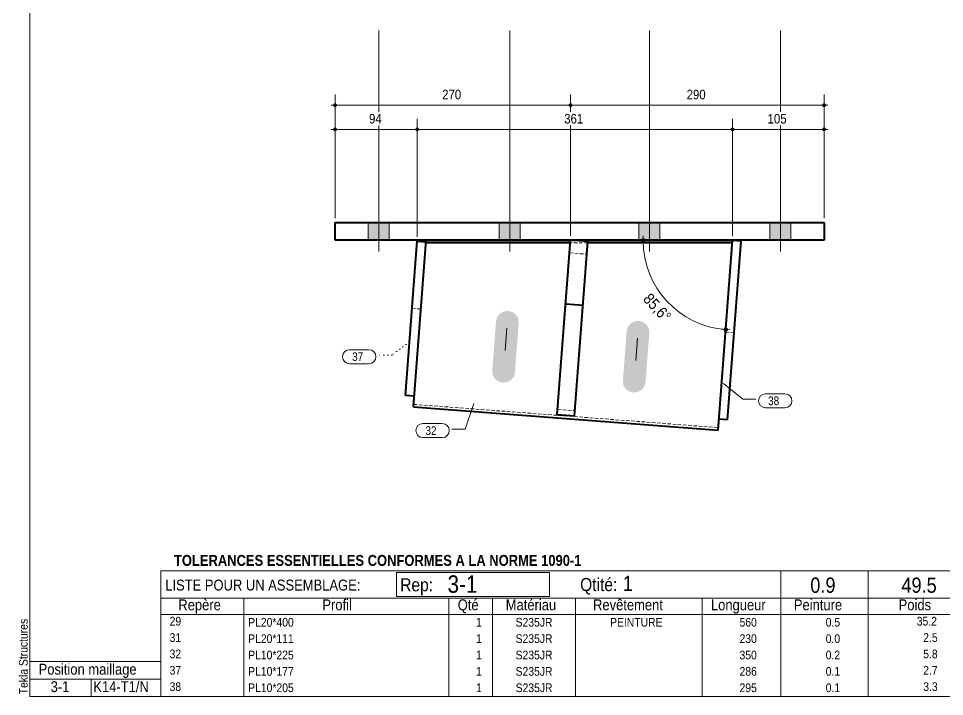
# Model space of a CAD drawing. Header units: millimetres. Extents: x 2 to 410, y 5 to 282.
# Drawn here: x 2.4 to 214.5, y 5 to 160.3 of the extents above; entities that cross this region are included whole.
import ezdxf

# ---------------------------------------------------------------- set-up
doc = ezdxf.new("R2010")
doc.units = ezdxf.units.MM
doc.linetypes.add('CACHE2', pattern=[1.190625, 0.79375, -0.396875])
doc.linetypes.add('POINTILLE2', pattern=[0.79375, 0, -0.79375])
for name, color, linetype, lineweight in [('Autre type objet', 1, 'Continuous', 0), ('Boulon', 7, 'Continuous', 0), ('Cache', 7, 'Continuous', 0), ('Cotation', 7, 'Continuous', 0), ('Feuille dessin', 5, 'Continuous', 0), ('Piece', 2, 'Continuous', 0), ('Repère pièce', 3, 'Continuous', 0)]:
    doc.layers.add(name, color=color, linetype=linetype, lineweight=lineweight)
doc.styles.add('ARIAL', font='ARIAL.TTF')
doc.styles.add('ARIAL_BOLD', font='ARIALBD.TTF')
doc.styles.add('ARIAL_NARROW', font='ARIAL.TTF')
doc.styles.add('COMIC_SANS_MS', font='COMIC.TTF')

# ---------------------------------------------------------------- blocks, each defined once
blk = doc.blocks.new('*A11')
at = {"layer": 'Boulon'}
blk.add_hatch(color=256, dxfattribs=at).paths.add_polyline_path([(87.31, 113.56), (87.31, 109.56), (82.51, 109.56), (82.51, 113.56)], flags=17)
blk.add_hatch(color=256, dxfattribs=at).paths.add_polyline_path([(87.31, 113.56), (87.31, 109.56), (82.51, 109.56), (82.51, 113.56)], flags=17)
at = {"layer": 'Boulon', "linetype": 'Continuous', "lineweight": 0}
for p, q in [((84.91, 138.91), (84.91, 157.56)), ((84.91, 138.91), (84.91, 157.56)), ((84.91, 106.92), (84.91, 135.83)), ((84.91, 106.92), (84.91, 135.83)), ((82.51, 109.56), (82.51, 113.56)), ((82.51, 109.56), (82.51, 113.56)), ((87.31, 109.56), (87.31, 113.56)), ((87.31, 109.56), (87.31, 113.56))]:
    blk.add_line(p, q, dxfattribs=at)
blk = doc.blocks.new('*A12')
at = {"layer": 'Boulon'}
blk.add_hatch(color=256, dxfattribs=at).paths.add_polyline_path([(179.31, 113.56), (179.31, 109.56), (174.51, 109.56), (174.51, 113.56)], flags=17)
blk.add_hatch(color=256, dxfattribs=at).paths.add_polyline_path([(179.31, 113.56), (179.31, 109.56), (174.51, 109.56), (174.51, 113.56)], flags=17)
at = {"layer": 'Boulon', "linetype": 'Continuous', "lineweight": 0}
for p, q in [((176.91, 138.91), (176.91, 157.56)), ((176.91, 138.91), (176.91, 157.56)), ((176.91, 106.92), (176.91, 135.83)), ((176.91, 106.92), (176.91, 135.83)), ((174.51, 109.56), (174.51, 113.56)), ((174.51, 109.56), (174.51, 113.56)), ((179.31, 109.56), (179.31, 113.56)), ((179.31, 109.56), (179.31, 113.56))]:
    blk.add_line(p, q, dxfattribs=at)
blk = doc.blocks.new('*A13')
at = {"layer": 'Boulon'}
for points in [[(112.51, 109.56), (112.51, 113.56), (117.31, 113.56), (117.31, 109.56)], [(112.51, 109.56), (112.51, 113.56), (117.31, 113.56), (117.31, 109.56)], [(112.51, 109.56), (112.51, 113.56), (117.31, 113.56), (117.31, 109.56)], [(144.51, 109.56), (144.51, 113.56), (149.31, 113.56), (149.31, 109.56)], [(144.51, 109.56), (144.51, 113.56), (149.31, 113.56), (149.31, 109.56)], [(144.51, 109.56), (144.51, 113.56), (149.31, 113.56), (149.31, 109.56)]]:
    blk.add_hatch(color=256, dxfattribs=at).paths.add_polyline_path(points, flags=17)
at = {"layer": 'Boulon', "linetype": 'Continuous', "lineweight": 0}
for p, q in [((114.91, 106.92), (114.91, 157.56)), ((114.91, 106.92), (114.91, 157.56)), ((114.91, 106.92), (114.91, 157.56)), ((146.91, 106.92), (146.91, 157.56)), ((146.91, 106.92), (146.91, 157.56)), ((146.91, 106.92), (146.91, 157.56)), ((112.51, 109.56), (112.51, 113.56)), ((112.51, 109.56), (112.51, 113.56)), ((112.51, 109.56), (112.51, 113.56)), ((117.31, 109.56), (117.31, 113.56)), ((117.31, 109.56), (117.31, 113.56)), ((117.31, 109.56), (117.31, 113.56)), ((144.51, 109.56), (144.51, 113.56)), ((144.51, 109.56), (144.51, 113.56)), ((144.51, 109.56), (144.51, 113.56)), ((149.31, 109.56), (149.31, 113.56)), ((149.31, 109.56), (149.31, 113.56)), ((149.31, 109.56), (149.31, 113.56))]:
    blk.add_line(p, q, dxfattribs=at)
blk = doc.blocks.new('*A14')
at = {"layer": 'Boulon'}
for points in [[(113.32, 76.9), (112.34, 77.17), (111.54, 77.77), (111.04, 78.62), (110.91, 79.59), (111.79, 91.05), (112.06, 91.98), (112.68, 92.74), (113.56, 93.22), (114.57, 93.33), (115.55, 93.07), (116.35, 92.46), (116.85, 91.62), (116.97, 90.65), (116.1, 79.19), (115.83, 78.25), (115.2, 77.49), (114.32, 77.02)], [(143.23, 74.62), (142.25, 74.89), (141.45, 75.49), (140.95, 76.34), (140.83, 77.3), (141.7, 88.76), (141.97, 89.7), (142.59, 90.46), (143.47, 90.94), (144.48, 91.05), (145.46, 90.79), (146.26, 90.18), (146.76, 89.33), (146.88, 88.37), (146.01, 76.91), (145.74, 75.97), (145.12, 75.21), (144.23, 74.74)]]:
    blk.add_hatch(color=256, dxfattribs=at).paths.add_polyline_path(points, flags=17)
at = {"layer": 'Boulon', "linetype": 'Continuous', "lineweight": 0}
for p, q in [((113.88, 84.26), (114.27, 89.42)), ((143.79, 81.98), (144.18, 87.13))]:
    blk.add_line(p, q, dxfattribs=at)
blk = doc.blocks.new('*A15')
at = {"layer": 'Piece', "color": 2, "linetype": 'Continuous', "lineweight": 40}
for p, q in [((74.912352, 109.557332), (74.912352, 113.557332)), ((74.912352, 113.557332), (186.912352, 113.557332)), ((186.912352, 113.557332), (186.912352, 109.557332)), ((186.912352, 109.557332), (74.912352, 109.557332))]:
    blk.add_line(p, q, dxfattribs=at)
blk = doc.blocks.new('*A16')
at = {"layer": 'Cache', "color": 7, "linetype": 'CACHE2', "lineweight": 20}
for p, q in [((132.806399, 108.926409), (128.794772, 108.926216)), ((129.143052, 109.499066), (128.838453, 109.499051)), ((92.87798, 71.931062), (162.675338, 66.608582))]:
    blk.add_line(p, q, dxfattribs=at)
at = {"layer": 'Piece', "color": 2, "linetype": 'Continuous', "lineweight": 40}
for p, q in [((92.834281, 71.358228), (95.742549, 109.497465)), ((128.794772, 108.926216), (95.69885, 108.92463)), ((128.838453, 109.499051), (95.742549, 109.497465)), ((165.946022, 109.500829), (129.143052, 109.499066)), ((165.902322, 108.927995), (132.806399, 108.926409)), ((162.631639, 66.035748), (165.946022, 109.500829)), ((92.834281, 71.358228), (162.631639, 66.035748))]:
    blk.add_line(p, q, dxfattribs=at)
blk = doc.blocks.new('*A17')
at = {"layer": 'Cache', "color": 7, "linetype": 'CACHE2', "lineweight": 20}
for p, q in [((128.840169, 109.521556), (132.82859, 109.217425)), ((128.619422, 106.626639), (132.607843, 106.322508)), ((125.884496, 70.760399), (129.872917, 70.456268))]:
    blk.add_line(p, q, dxfattribs=at)
at = {"layer": 'Piece', "color": 2, "linetype": 'Continuous', "lineweight": 40}
for p, q in [((125.797105, 69.614335), (128.840215, 109.522158)), ((132.828636, 109.218027), (128.840215, 109.522158)), ((129.785526, 69.310204), (132.828636, 109.218027)), ((127.731283, 94.979455), (131.719705, 94.675324)), ((125.797105, 69.614335), (129.785526, 69.310204))]:
    blk.add_line(p, q, dxfattribs=at)
blk = doc.blocks.new('*A18')
at = {"layer": 'Cache', "color": 7, "linetype": 'CACHE2', "lineweight": 20}
for p, q in [((162.821001, 68.519074), (165.945068, 109.488576)), ((166.33548, 88.304033), (164.341269, 88.456099))]:
    blk.add_line(p, q, dxfattribs=at)
at = {"layer": 'Piece', "color": 2, "linetype": 'Continuous', "lineweight": 40}
for p, q in [((164.815212, 68.367008), (167.939279, 109.33651)), ((167.939279, 109.33651), (165.945068, 109.488576)), ((164.815212, 68.367008), (162.821001, 68.519074))]:
    blk.add_line(p, q, dxfattribs=at)
blk = doc.blocks.new('*A19')
at = {"layer": 'Cache', "color": 7, "linetype": 'CACHE2', "lineweight": 20}
for p, q in [((95.717848, 109.17377), (93.023629, 73.841367)), ((92.549686, 93.930453), (94.543896, 93.778388))]:
    blk.add_line(p, q, dxfattribs=at)
at = {"layer": 'Piece', "color": 2, "linetype": 'Continuous', "lineweight": 40}
for p, q in [((91.029418, 73.993433), (93.723637, 109.325835)), ((93.723637, 109.325835), (95.717848, 109.17377)), ((93.023629, 73.841367), (91.029418, 73.993433))]:
    blk.add_line(p, q, dxfattribs=at)
blk = doc.blocks.new('*A28')
at = {"layer": 'Feuille dessin', "linetype": 'Continuous', "lineweight": 0}
for p, q in [((5, 282), (5, 5)), ((5, 5), (405, 5))]:
    blk.add_line(p, q, dxfattribs=at)
at = {"layer": 'Feuille dessin', "style": 'ARIAL', "width": 0.85}
blk.add_text('Tekla Structures', height=2, rotation=90, dxfattribs=at).set_placement((4.5, 5.5))
blk = doc.blocks.new('*A31')
at = {"layer": 'Autre type objet', "linetype": 'Continuous', "lineweight": 0}
for p, q in [((35, 33.776986), (220, 33.776986)), ((35.000031, 33.776887), (35, 23.75)), ((89, 33.442397), (124, 33.442397)), ((89, 27.874117), (89, 33.442397)), ((124, 33.442397), (124, 27.874117)), ((177.006307, 33.776553), (177, 23.75)), ((197.000069, 33.775594), (197, 23.75)), ((219.999994, 33.776914), (220, 23.75)), ((124, 27.874117), (89, 27.874117)), ((35, 27.5), (220, 27.5)), ((54, 27.5), (54, 23.75)), ((101, 27.5), (101, 23.75)), ((111, 27.5), (111, 23.75)), ((130, 27.5), (130, 23.75)), ((159, 27.5), (159, 23.75)), ((35, 23.75), (220, 23.75)), ((35, 23.75), (35, 20)), ((54, 23.75), (54, 20)), ((101, 23.75), (101, 20)), ((111, 23.75), (111, 20)), ((130, 23.75), (130, 20)), ((159, 23.75), (159, 20)), ((177, 23.75), (177, 20)), ((197, 23.75), (197, 20)), ((220, 23.75), (220, 20)), ((35, 20), (35, 16.25)), ((54, 20), (54, 16.25)), ((101, 20), (101, 16.25)), ((111, 20), (111, 16.25)), ((130, 20), (130, 16.25)), ((159, 20), (159, 16.25)), ((177, 20), (177, 16.25)), ((197, 20), (197, 16.25)), ((220, 20), (220, 16.25)), ((35, 16.25), (35, 12.5)), ((54, 16.25), (54, 12.5)), ((101, 16.25), (101, 12.5)), ((111, 16.25), (111, 12.5)), ((130, 16.25), (130, 12.5)), ((159, 16.25), (159, 12.5)), ((177, 16.25), (177, 12.5)), ((197, 16.25), (197, 12.5)), ((220, 16.25), (220, 12.5)), ((35, 12.5), (35, 8.75)), ((54, 12.5), (54, 8.75)), ((101, 12.5), (101, 8.75)), ((111, 12.5), (111, 8.75)), ((130, 12.5), (130, 8.75)), ((159, 12.5), (159, 8.75)), ((177, 12.5), (177, 8.75)), ((197, 12.5), (197, 8.75)), ((220, 12.5), (220, 8.75)), ((35, 8.75), (35, 5)), ((54, 8.75), (54, 5)), ((101, 8.75), (101, 5)), ((111, 8.75), (111, 5)), ((130, 8.75), (130, 5)), ((159, 8.75), (159, 5)), ((177, 8.75), (177, 5)), ((197, 8.75), (197, 5)), ((220, 8.75), (220, 5))]:
    blk.add_line(p, q, dxfattribs=at)
at = {"layer": 'Autre type objet', "width": 0.85}
for s, height, style, p in [('TOLERANCES ESSENTIELLES CONFORMES A LA NORME 1090-1', 2.5, 'ARIAL_BOLD', (38, 34.927143)), ('LISTE POUR UN ASSEMBLAGE:', 2.5, 'ARIAL', (36, 29.278635)), ('Rep:', 3, 'ARIAL_NARROW', (89.824804, 29.091901)), ('3-1', 4, 'ARIAL', (100.65625, 28.75)), ('Qtité:', 3, 'ARIAL', (131.03794, 29.149058)), ('1', 3.5, 'ARIAL', (140.83694, 29.149058)), ('0.9', 3.5, 'ARIAL', (183.758911, 28.75)), ('49.5', 3.5, 'ARIAL', (204.628174, 28.75)), ('Repère', 2.5, 'ARIAL', (39, 24.75)), ('Profil', 2.5, 'ARIAL', (72, 24.75)), ('Qté', 2.5, 'ARIAL', (103, 24.75)), ('Matériau', 2.5, 'ARIAL', (114, 24.75)), ('Revêtement', 2.5, 'ARIAL', (134, 24.75)), ('Longueur', 2.5, 'ARIAL', (161, 24.75)), ('Peinture', 2.5, 'ARIAL', (180, 24.75)), ('Poids', 2.5, 'ARIAL', (204, 24.75)), ('29', 2, 'ARIAL', (37, 21.25)), ('PL20*400', 2, 'ARIAL', (55, 21)), ('1', 2, 'ARIAL', (107.186523, 21)), ('S235JR', 2, 'ARIAL', (116.259277, 21)), ('PEINTURE', 2, 'ARIAL', (137.896973, 21)), ('560', 2, 'ARIAL', (167.553711, 21)), ('0.5', 2, 'ARIAL', (187.295898, 21)), ('35.2', 2, 'ARIAL', (208.146484, 21.25)), ('31', 2, 'ARIAL', (37, 17.5)), ('PL20*111', 2, 'ARIAL', (55, 17.25)), ('1', 2, 'ARIAL', (107.186523, 17.25)), ('S235JR', 2, 'ARIAL', (116.259277, 17.25)), ('230', 2, 'ARIAL', (167.553711, 17.25)), ('0.0', 2, 'ARIAL', (187.295898, 17.25)), ('2.5', 2, 'ARIAL', (209.629883, 17.5)), ('32', 2, 'ARIAL', (37, 13.75)), ('PL10*225', 2, 'ARIAL', (55, 13.5)), ('1', 2, 'ARIAL', (107.186523, 13.5)), ('S235JR', 2, 'ARIAL', (116.259277, 13.5)), ('350', 2, 'ARIAL', (167.553711, 13.5)), ('0.2', 2, 'ARIAL', (187.295898, 13.5)), ('5.8', 2, 'ARIAL', (209.629883, 13.75)), ('37', 2, 'ARIAL', (37, 10)), ('PL10*177', 2, 'ARIAL', (55, 9.75)), ('1', 2, 'ARIAL', (107.186523, 9.75)), ('S235JR', 2, 'ARIAL', (116.259277, 9.75)), ('286', 2, 'ARIAL', (167.553711, 9.75)), ('0.1', 2, 'ARIAL', (187.295898, 9.75)), ('2.7', 2, 'ARIAL', (209.629883, 10)), ('38', 2, 'ARIAL', (37, 6.25)), ('PL10*205', 2, 'ARIAL', (55, 6)), ('1', 2, 'ARIAL', (107.186523, 6)), ('S235JR', 2, 'ARIAL', (116.259277, 6)), ('295', 2, 'ARIAL', (167.553711, 6)), ('0.1', 2, 'ARIAL', (187.295898, 6)), ('3.3', 2, 'ARIAL', (209.629883, 6.25))]:
    blk.add_text(s, height=height, dxfattribs=dict(at, style=style)).set_placement(p)
blk = doc.blocks.new('*A33')
at = {"layer": 'Autre type objet', "linetype": 'Continuous', "lineweight": 0}
for p, q in [((5, 13), (5, 9)), ((5, 13), (35, 13)), ((35, 9), (35, 13)), ((39.5, 13), (39.5, 13)), ((5, 9), (35, 9)), ((5, 9), (5, 5)), ((19, 9), (19, 5)), ((35, 9), (35, 5)), ((5, 5), (35, 5))]:
    blk.add_line(p, q, dxfattribs=at)
at = {"layer": 'Autre type objet', "style": 'ARIAL', "width": 0.85}
for s, p in [('Position maillage', (7, 10)), ('3-1', (9.760864, 6)), ('K14-T1/N', (19.536743, 6))]:
    blk.add_text(s, height=2.5, dxfattribs=at).set_placement(p)
blk = doc.blocks.new('*A50')
at = {"layer": 'Cotation'}
for points in [[(74.89, 134.49), (74.87, 134.49), (74.85, 134.5), (74.83, 134.5), (74.81, 134.51), (74.78, 134.51), (74.76, 134.52), (74.74, 134.53), (74.72, 134.54), (74.7, 134.54), (74.69, 134.56), (74.67, 134.57), (74.65, 134.58), (74.63, 134.59), (74.62, 134.61), (74.6, 134.62), (74.59, 134.64), (74.57, 134.65), (74.56, 134.67), (74.55, 134.69), (74.53, 134.71), (74.52, 134.73), (74.51, 134.74), (74.51, 134.76), (74.5, 134.78), (74.49, 134.81), (74.49, 134.83), (74.48, 134.85), (74.48, 134.87), (74.47, 134.89), (74.47, 134.91), (74.47, 134.93), (74.47, 134.95), (74.47, 134.98), (74.48, 135), (74.48, 135.02), (74.49, 135.04), (74.49, 135.06), (74.5, 135.08), (74.51, 135.1), (74.51, 135.12), (74.52, 135.14), (74.53, 135.16), (74.55, 135.18), (74.56, 135.19), (74.57, 135.21), (74.59, 135.23), (74.6, 135.24), (74.62, 135.26), (74.63, 135.27), (74.65, 135.29), (74.67, 135.3), (74.69, 135.31), (74.7, 135.32), (74.72, 135.33), (74.74, 135.34), (74.76, 135.35), (74.78, 135.35), (74.81, 135.36), (74.83, 135.36), (74.85, 135.37), (74.87, 135.37), (74.89, 135.37), (74.91, 135.37), (74.93, 135.37), (74.96, 135.37), (74.98, 135.37), (75, 135.36), (75.02, 135.36), (75.04, 135.35), (75.06, 135.35), (75.08, 135.34), (75.1, 135.33), (75.12, 135.32), (75.14, 135.31), (75.16, 135.3), (75.17, 135.29), (75.19, 135.27), (75.21, 135.26), (75.22, 135.24), (75.24, 135.23), (75.25, 135.21), (75.27, 135.19), (75.28, 135.18), (75.29, 135.16), (75.3, 135.14), (75.31, 135.12), (75.32, 135.1), (75.33, 135.08), (75.33, 135.06), (75.34, 135.04), (75.34, 135.02), (75.35, 135), (75.35, 134.98), (75.35, 134.95), (75.35, 134.93), (75.35, 134.91), (75.35, 134.89), (75.35, 134.87), (75.34, 134.85), (75.34, 134.83), (75.33, 134.81), (75.33, 134.78), (75.32, 134.76), (75.31, 134.74), (75.3, 134.73), (75.29, 134.71), (75.28, 134.69), (75.27, 134.67), (75.25, 134.65), (75.24, 134.64), (75.22, 134.62), (75.21, 134.61), (75.19, 134.59), (75.17, 134.58), (75.16, 134.57), (75.14, 134.56), (75.12, 134.54), (75.1, 134.54), (75.08, 134.53), (75.06, 134.52), (75.04, 134.51), (75.02, 134.51), (75, 134.5), (74.98, 134.5), (74.96, 134.49), (74.93, 134.49), (74.91, 134.49)], [(93.7, 134.49), (93.68, 134.49), (93.66, 134.5), (93.64, 134.5), (93.62, 134.51), (93.6, 134.51), (93.58, 134.52), (93.56, 134.53), (93.54, 134.54), (93.52, 134.54), (93.5, 134.56), (93.48, 134.57), (93.46, 134.58), (93.44, 134.59), (93.43, 134.61), (93.41, 134.62), (93.4, 134.64), (93.38, 134.65), (93.37, 134.67), (93.36, 134.69), (93.35, 134.71), (93.34, 134.73), (93.33, 134.74), (93.32, 134.76), (93.31, 134.78), (93.3, 134.81), (93.3, 134.83), (93.29, 134.85), (93.29, 134.87), (93.29, 134.89), (93.28, 134.91), (93.28, 134.93), (93.28, 134.95), (93.29, 134.98), (93.29, 135), (93.29, 135.02), (93.3, 135.04), (93.3, 135.06), (93.31, 135.08), (93.32, 135.1), (93.33, 135.12), (93.34, 135.14), (93.35, 135.16), (93.36, 135.18), (93.37, 135.19), (93.38, 135.21), (93.4, 135.23), (93.41, 135.24), (93.43, 135.26), (93.44, 135.27), (93.46, 135.29), (93.48, 135.3), (93.5, 135.31), (93.52, 135.32), (93.54, 135.33), (93.56, 135.34), (93.58, 135.35), (93.6, 135.35), (93.62, 135.36), (93.64, 135.36), (93.66, 135.37), (93.68, 135.37), (93.7, 135.37), (93.72, 135.37), (93.75, 135.37), (93.77, 135.37), (93.79, 135.37), (93.81, 135.36), (93.83, 135.36), (93.85, 135.35), (93.87, 135.35), (93.89, 135.34), (93.91, 135.33), (93.93, 135.32), (93.95, 135.31), (93.97, 135.3), (93.99, 135.29), (94, 135.27), (94.02, 135.26), (94.03, 135.24), (94.05, 135.23), (94.06, 135.21), (94.08, 135.19), (94.09, 135.18), (94.1, 135.16), (94.11, 135.14), (94.12, 135.12), (94.13, 135.1), (94.14, 135.08), (94.14, 135.06), (94.15, 135.04), (94.16, 135.02), (94.16, 135), (94.16, 134.98), (94.16, 134.95), (94.16, 134.93), (94.16, 134.91), (94.16, 134.89), (94.16, 134.87), (94.16, 134.85), (94.15, 134.83), (94.14, 134.81), (94.14, 134.78), (94.13, 134.76), (94.12, 134.74), (94.11, 134.73), (94.1, 134.71), (94.09, 134.69), (94.08, 134.67), (94.06, 134.65), (94.05, 134.64), (94.03, 134.62), (94.02, 134.61), (94, 134.59), (93.99, 134.58), (93.97, 134.57), (93.95, 134.56), (93.93, 134.54), (93.91, 134.54), (93.89, 134.53), (93.87, 134.52), (93.85, 134.51), (93.83, 134.51), (93.81, 134.5), (93.79, 134.5), (93.77, 134.49), (93.75, 134.49), (93.72, 134.49)]]:
    blk.add_hatch(color=256, dxfattribs=at).paths.add_polyline_path(points, flags=17)
at = {"layer": 'Cotation', "linetype": 'Continuous', "lineweight": 0}
for p, q in [((74.91, 114.56), (74.91, 137.37)), ((74.91, 135.81), (74.91, 134.05)), ((93.72, 110.33), (93.72, 137.37)), ((93.72, 135.81), (93.72, 134.05)), ((75.79, 134.93), (74.03, 134.93)), ((74.91, 134.93), (74.03, 134.93)), ((74.91, 134.93), (93.72, 134.93)), ((94.6, 134.93), (92.84, 134.93)), ((93.72, 134.93), (94.6, 134.93))]:
    blk.add_line(p, q, dxfattribs=at)
at = {"layer": 'Cotation'}
for p in [(74.91, 134.93), (93.72, 134.93)]:
    blk.add_point(p, dxfattribs=at)
at = {"layer": 'Cotation', "style": 'ARIAL', "width": 0.85}
blk.add_text('94', height=2.2, dxfattribs=at).set_placement((82.69, 136.27))
blk = doc.blocks.new('*A51')
at = {"layer": 'Cotation'}
for points in [[(93.7, 134.49), (93.68, 134.49), (93.66, 134.5), (93.64, 134.5), (93.62, 134.51), (93.6, 134.51), (93.58, 134.52), (93.56, 134.53), (93.54, 134.54), (93.52, 134.54), (93.5, 134.56), (93.48, 134.57), (93.46, 134.58), (93.44, 134.59), (93.43, 134.61), (93.41, 134.62), (93.4, 134.64), (93.38, 134.65), (93.37, 134.67), (93.36, 134.69), (93.35, 134.71), (93.34, 134.73), (93.33, 134.74), (93.32, 134.76), (93.31, 134.78), (93.3, 134.81), (93.3, 134.83), (93.29, 134.85), (93.29, 134.87), (93.29, 134.89), (93.28, 134.91), (93.28, 134.93), (93.28, 134.95), (93.29, 134.98), (93.29, 135), (93.29, 135.02), (93.3, 135.04), (93.3, 135.06), (93.31, 135.08), (93.32, 135.1), (93.33, 135.12), (93.34, 135.14), (93.35, 135.16), (93.36, 135.18), (93.37, 135.19), (93.38, 135.21), (93.4, 135.23), (93.41, 135.24), (93.43, 135.26), (93.44, 135.27), (93.46, 135.29), (93.48, 135.3), (93.5, 135.31), (93.52, 135.32), (93.54, 135.33), (93.56, 135.34), (93.58, 135.35), (93.6, 135.35), (93.62, 135.36), (93.64, 135.36), (93.66, 135.37), (93.68, 135.37), (93.7, 135.37), (93.72, 135.37), (93.75, 135.37), (93.77, 135.37), (93.79, 135.37), (93.81, 135.36), (93.83, 135.36), (93.85, 135.35), (93.87, 135.35), (93.89, 135.34), (93.91, 135.33), (93.93, 135.32), (93.95, 135.31), (93.97, 135.3), (93.99, 135.29), (94, 135.27), (94.02, 135.26), (94.03, 135.24), (94.05, 135.23), (94.06, 135.21), (94.08, 135.19), (94.09, 135.18), (94.1, 135.16), (94.11, 135.14), (94.12, 135.12), (94.13, 135.1), (94.14, 135.08), (94.14, 135.06), (94.15, 135.04), (94.16, 135.02), (94.16, 135), (94.16, 134.98), (94.16, 134.95), (94.16, 134.93), (94.16, 134.91), (94.16, 134.89), (94.16, 134.87), (94.16, 134.85), (94.15, 134.83), (94.14, 134.81), (94.14, 134.78), (94.13, 134.76), (94.12, 134.74), (94.11, 134.73), (94.1, 134.71), (94.09, 134.69), (94.08, 134.67), (94.06, 134.65), (94.05, 134.64), (94.03, 134.62), (94.02, 134.61), (94, 134.59), (93.99, 134.58), (93.97, 134.57), (93.95, 134.56), (93.93, 134.54), (93.91, 134.54), (93.89, 134.53), (93.87, 134.52), (93.85, 134.51), (93.83, 134.51), (93.81, 134.5), (93.79, 134.5), (93.77, 134.49), (93.75, 134.49), (93.72, 134.49)], [(165.92, 134.49), (165.9, 134.49), (165.88, 134.5), (165.86, 134.5), (165.84, 134.51), (165.82, 134.51), (165.8, 134.52), (165.78, 134.53), (165.76, 134.54), (165.74, 134.54), (165.72, 134.56), (165.7, 134.57), (165.68, 134.58), (165.67, 134.59), (165.65, 134.61), (165.63, 134.62), (165.62, 134.64), (165.61, 134.65), (165.59, 134.67), (165.58, 134.69), (165.57, 134.71), (165.56, 134.73), (165.55, 134.74), (165.54, 134.76), (165.53, 134.78), (165.52, 134.81), (165.52, 134.83), (165.51, 134.85), (165.51, 134.87), (165.51, 134.89), (165.51, 134.91), (165.51, 134.93), (165.51, 134.95), (165.51, 134.98), (165.51, 135), (165.51, 135.02), (165.52, 135.04), (165.52, 135.06), (165.53, 135.08), (165.54, 135.1), (165.55, 135.12), (165.56, 135.14), (165.57, 135.16), (165.58, 135.18), (165.59, 135.19), (165.61, 135.21), (165.62, 135.23), (165.63, 135.24), (165.65, 135.26), (165.67, 135.27), (165.68, 135.29), (165.7, 135.3), (165.72, 135.31), (165.74, 135.32), (165.76, 135.33), (165.78, 135.34), (165.8, 135.35), (165.82, 135.35), (165.84, 135.36), (165.86, 135.36), (165.88, 135.37), (165.9, 135.37), (165.92, 135.37), (165.95, 135.37), (165.97, 135.37), (165.99, 135.37), (166.01, 135.37), (166.03, 135.36), (166.05, 135.36), (166.07, 135.35), (166.09, 135.35), (166.11, 135.34), (166.13, 135.33), (166.15, 135.32), (166.17, 135.31), (166.19, 135.3), (166.21, 135.29), (166.23, 135.27), (166.24, 135.26), (166.26, 135.24), (166.27, 135.23), (166.29, 135.21), (166.3, 135.19), (166.31, 135.18), (166.32, 135.16), (166.33, 135.14), (166.34, 135.12), (166.35, 135.1), (166.36, 135.08), (166.37, 135.06), (166.37, 135.04), (166.38, 135.02), (166.38, 135), (166.38, 134.98), (166.39, 134.95), (166.39, 134.93), (166.39, 134.91), (166.38, 134.89), (166.38, 134.87), (166.38, 134.85), (166.37, 134.83), (166.37, 134.81), (166.36, 134.78), (166.35, 134.76), (166.34, 134.74), (166.33, 134.73), (166.32, 134.71), (166.31, 134.69), (166.3, 134.67), (166.29, 134.65), (166.27, 134.64), (166.26, 134.62), (166.24, 134.61), (166.23, 134.59), (166.21, 134.58), (166.19, 134.57), (166.17, 134.56), (166.15, 134.54), (166.13, 134.54), (166.11, 134.53), (166.09, 134.52), (166.07, 134.51), (166.05, 134.51), (166.03, 134.5), (166.01, 134.5), (165.99, 134.49), (165.97, 134.49), (165.95, 134.49)]]:
    blk.add_hatch(color=256, dxfattribs=at).paths.add_polyline_path(points, flags=17)
at = {"layer": 'Cotation', "linetype": 'Continuous', "lineweight": 0}
for p, q in [((93.72, 110.33), (93.72, 137.37)), ((93.72, 135.81), (93.72, 134.05)), ((165.95, 110.5), (165.95, 137.37)), ((165.95, 135.81), (165.95, 134.05)), ((94.6, 134.93), (92.84, 134.93)), ((93.72, 134.93), (92.84, 134.93)), ((93.72, 134.93), (165.95, 134.93)), ((166.83, 134.93), (165.07, 134.93)), ((165.95, 134.93), (166.83, 134.93))]:
    blk.add_line(p, q, dxfattribs=at)
at = {"layer": 'Cotation'}
for p in [(93.72, 134.93), (165.95, 134.93)]:
    blk.add_point(p, dxfattribs=at)
at = {"layer": 'Cotation', "style": 'ARIAL', "width": 0.85}
blk.add_text('361', height=2.2, dxfattribs=at).set_placement((127.39, 136.27))
blk = doc.blocks.new('*A52')
at = {"layer": 'Cotation'}
for points in [[(165.92, 134.49), (165.9, 134.49), (165.88, 134.5), (165.86, 134.5), (165.84, 134.51), (165.82, 134.51), (165.8, 134.52), (165.78, 134.53), (165.76, 134.54), (165.74, 134.54), (165.72, 134.56), (165.7, 134.57), (165.68, 134.58), (165.67, 134.59), (165.65, 134.61), (165.63, 134.62), (165.62, 134.64), (165.61, 134.65), (165.59, 134.67), (165.58, 134.69), (165.57, 134.71), (165.56, 134.73), (165.55, 134.74), (165.54, 134.76), (165.53, 134.78), (165.52, 134.81), (165.52, 134.83), (165.51, 134.85), (165.51, 134.87), (165.51, 134.89), (165.51, 134.91), (165.51, 134.93), (165.51, 134.95), (165.51, 134.98), (165.51, 135), (165.51, 135.02), (165.52, 135.04), (165.52, 135.06), (165.53, 135.08), (165.54, 135.1), (165.55, 135.12), (165.56, 135.14), (165.57, 135.16), (165.58, 135.18), (165.59, 135.19), (165.61, 135.21), (165.62, 135.23), (165.63, 135.24), (165.65, 135.26), (165.67, 135.27), (165.68, 135.29), (165.7, 135.3), (165.72, 135.31), (165.74, 135.32), (165.76, 135.33), (165.78, 135.34), (165.8, 135.35), (165.82, 135.35), (165.84, 135.36), (165.86, 135.36), (165.88, 135.37), (165.9, 135.37), (165.92, 135.37), (165.95, 135.37), (165.97, 135.37), (165.99, 135.37), (166.01, 135.37), (166.03, 135.36), (166.05, 135.36), (166.07, 135.35), (166.09, 135.35), (166.11, 135.34), (166.13, 135.33), (166.15, 135.32), (166.17, 135.31), (166.19, 135.3), (166.21, 135.29), (166.23, 135.27), (166.24, 135.26), (166.26, 135.24), (166.27, 135.23), (166.29, 135.21), (166.3, 135.19), (166.31, 135.18), (166.32, 135.16), (166.33, 135.14), (166.34, 135.12), (166.35, 135.1), (166.36, 135.08), (166.37, 135.06), (166.37, 135.04), (166.38, 135.02), (166.38, 135), (166.38, 134.98), (166.39, 134.95), (166.39, 134.93), (166.39, 134.91), (166.38, 134.89), (166.38, 134.87), (166.38, 134.85), (166.37, 134.83), (166.37, 134.81), (166.36, 134.78), (166.35, 134.76), (166.34, 134.74), (166.33, 134.73), (166.32, 134.71), (166.31, 134.69), (166.3, 134.67), (166.29, 134.65), (166.27, 134.64), (166.26, 134.62), (166.24, 134.61), (166.23, 134.59), (166.21, 134.58), (166.19, 134.57), (166.17, 134.56), (166.15, 134.54), (166.13, 134.54), (166.11, 134.53), (166.09, 134.52), (166.07, 134.51), (166.05, 134.51), (166.03, 134.5), (166.01, 134.5), (165.99, 134.49), (165.97, 134.49), (165.95, 134.49)], [(186.89, 134.49), (186.87, 134.49), (186.85, 134.5), (186.83, 134.5), (186.81, 134.51), (186.78, 134.51), (186.76, 134.52), (186.74, 134.53), (186.72, 134.54), (186.7, 134.54), (186.69, 134.56), (186.67, 134.57), (186.65, 134.58), (186.63, 134.59), (186.62, 134.61), (186.6, 134.62), (186.59, 134.64), (186.57, 134.65), (186.56, 134.67), (186.55, 134.69), (186.53, 134.71), (186.52, 134.73), (186.51, 134.74), (186.51, 134.76), (186.5, 134.78), (186.49, 134.81), (186.49, 134.83), (186.48, 134.85), (186.48, 134.87), (186.47, 134.89), (186.47, 134.91), (186.47, 134.93), (186.47, 134.95), (186.47, 134.98), (186.48, 135), (186.48, 135.02), (186.49, 135.04), (186.49, 135.06), (186.5, 135.08), (186.51, 135.1), (186.51, 135.12), (186.52, 135.14), (186.53, 135.16), (186.55, 135.18), (186.56, 135.19), (186.57, 135.21), (186.59, 135.23), (186.6, 135.24), (186.62, 135.26), (186.63, 135.27), (186.65, 135.29), (186.67, 135.3), (186.69, 135.31), (186.7, 135.32), (186.72, 135.33), (186.74, 135.34), (186.76, 135.35), (186.78, 135.35), (186.81, 135.36), (186.83, 135.36), (186.85, 135.37), (186.87, 135.37), (186.89, 135.37), (186.91, 135.37), (186.93, 135.37), (186.96, 135.37), (186.98, 135.37), (187, 135.36), (187.02, 135.36), (187.04, 135.35), (187.06, 135.35), (187.08, 135.34), (187.1, 135.33), (187.12, 135.32), (187.14, 135.31), (187.16, 135.3), (187.17, 135.29), (187.19, 135.27), (187.21, 135.26), (187.22, 135.24), (187.24, 135.23), (187.25, 135.21), (187.27, 135.19), (187.28, 135.18), (187.29, 135.16), (187.3, 135.14), (187.31, 135.12), (187.32, 135.1), (187.33, 135.08), (187.33, 135.06), (187.34, 135.04), (187.34, 135.02), (187.35, 135), (187.35, 134.98), (187.35, 134.95), (187.35, 134.93), (187.35, 134.91), (187.35, 134.89), (187.35, 134.87), (187.34, 134.85), (187.34, 134.83), (187.33, 134.81), (187.33, 134.78), (187.32, 134.76), (187.31, 134.74), (187.3, 134.73), (187.29, 134.71), (187.28, 134.69), (187.27, 134.67), (187.25, 134.65), (187.24, 134.64), (187.22, 134.62), (187.21, 134.61), (187.19, 134.59), (187.17, 134.58), (187.16, 134.57), (187.14, 134.56), (187.12, 134.54), (187.1, 134.54), (187.08, 134.53), (187.06, 134.52), (187.04, 134.51), (187.02, 134.51), (187, 134.5), (186.98, 134.5), (186.96, 134.49), (186.93, 134.49), (186.91, 134.49)]]:
    blk.add_hatch(color=256, dxfattribs=at).paths.add_polyline_path(points, flags=17)
at = {"layer": 'Cotation', "linetype": 'Continuous', "lineweight": 0}
for p, q in [((165.95, 110.5), (165.95, 137.37)), ((165.95, 135.81), (165.95, 134.05)), ((186.91, 114.56), (186.91, 137.37)), ((186.91, 135.81), (186.91, 134.05)), ((166.83, 134.93), (165.07, 134.93)), ((165.95, 134.93), (165.07, 134.93)), ((165.95, 134.93), (186.91, 134.93)), ((187.79, 134.93), (186.03, 134.93)), ((186.91, 134.93), (187.79, 134.93))]:
    blk.add_line(p, q, dxfattribs=at)
at = {"layer": 'Cotation'}
for p in [(165.95, 134.93), (186.91, 134.93)]:
    blk.add_point(p, dxfattribs=at)
at = {"layer": 'Cotation', "style": 'ARIAL', "width": 0.85}
blk.add_text('105', height=2.2, dxfattribs=at).set_placement((173.98, 136.27))
blk = doc.blocks.new('*A53')
at = {"layer": 'Cotation'}
for points in [[(74.89, 140.03), (74.87, 140.03), (74.85, 140.03), (74.83, 140.03), (74.81, 140.04), (74.78, 140.04), (74.76, 140.05), (74.74, 140.06), (74.72, 140.07), (74.7, 140.08), (74.69, 140.09), (74.67, 140.1), (74.65, 140.11), (74.63, 140.13), (74.62, 140.14), (74.6, 140.15), (74.59, 140.17), (74.57, 140.19), (74.56, 140.2), (74.55, 140.22), (74.53, 140.24), (74.52, 140.26), (74.51, 140.28), (74.51, 140.3), (74.5, 140.32), (74.49, 140.34), (74.49, 140.36), (74.48, 140.38), (74.48, 140.4), (74.47, 140.42), (74.47, 140.44), (74.47, 140.47), (74.47, 140.49), (74.47, 140.51), (74.48, 140.53), (74.48, 140.55), (74.49, 140.57), (74.49, 140.59), (74.5, 140.61), (74.51, 140.63), (74.51, 140.65), (74.52, 140.67), (74.53, 140.69), (74.55, 140.71), (74.56, 140.73), (74.57, 140.74), (74.59, 140.76), (74.6, 140.78), (74.62, 140.79), (74.63, 140.81), (74.65, 140.82), (74.67, 140.83), (74.69, 140.84), (74.7, 140.85), (74.72, 140.86), (74.74, 140.87), (74.76, 140.88), (74.78, 140.89), (74.81, 140.89), (74.83, 140.9), (74.85, 140.9), (74.87, 140.9), (74.89, 140.9), (74.91, 140.91), (74.93, 140.9), (74.96, 140.9), (74.98, 140.9), (75, 140.9), (75.02, 140.89), (75.04, 140.89), (75.06, 140.88), (75.08, 140.87), (75.1, 140.86), (75.12, 140.85), (75.14, 140.84), (75.16, 140.83), (75.17, 140.82), (75.19, 140.81), (75.21, 140.79), (75.22, 140.78), (75.24, 140.76), (75.25, 140.74), (75.27, 140.73), (75.28, 140.71), (75.29, 140.69), (75.3, 140.67), (75.31, 140.65), (75.32, 140.63), (75.33, 140.61), (75.33, 140.59), (75.34, 140.57), (75.34, 140.55), (75.35, 140.53), (75.35, 140.51), (75.35, 140.49), (75.35, 140.47), (75.35, 140.44), (75.35, 140.42), (75.35, 140.4), (75.34, 140.38), (75.34, 140.36), (75.33, 140.34), (75.33, 140.32), (75.32, 140.3), (75.31, 140.28), (75.3, 140.26), (75.29, 140.24), (75.28, 140.22), (75.27, 140.2), (75.25, 140.19), (75.24, 140.17), (75.22, 140.15), (75.21, 140.14), (75.19, 140.13), (75.17, 140.11), (75.16, 140.1), (75.14, 140.09), (75.12, 140.08), (75.1, 140.07), (75.08, 140.06), (75.06, 140.05), (75.04, 140.04), (75.02, 140.04), (75, 140.03), (74.98, 140.03), (74.96, 140.03), (74.93, 140.03), (74.91, 140.03)], [(128.82, 140.03), (128.8, 140.03), (128.78, 140.03), (128.76, 140.03), (128.74, 140.04), (128.72, 140.04), (128.69, 140.05), (128.67, 140.06), (128.65, 140.07), (128.64, 140.08), (128.62, 140.09), (128.6, 140.1), (128.58, 140.11), (128.56, 140.13), (128.55, 140.14), (128.53, 140.15), (128.52, 140.17), (128.5, 140.19), (128.49, 140.2), (128.48, 140.22), (128.47, 140.24), (128.45, 140.26), (128.45, 140.28), (128.44, 140.3), (128.43, 140.32), (128.42, 140.34), (128.42, 140.36), (128.41, 140.38), (128.41, 140.4), (128.41, 140.42), (128.4, 140.44), (128.4, 140.47), (128.4, 140.49), (128.41, 140.51), (128.41, 140.53), (128.41, 140.55), (128.42, 140.57), (128.42, 140.59), (128.43, 140.61), (128.44, 140.63), (128.45, 140.65), (128.45, 140.67), (128.47, 140.69), (128.48, 140.71), (128.49, 140.73), (128.5, 140.74), (128.52, 140.76), (128.53, 140.78), (128.55, 140.79), (128.56, 140.81), (128.58, 140.82), (128.6, 140.83), (128.62, 140.84), (128.64, 140.85), (128.65, 140.86), (128.67, 140.87), (128.69, 140.88), (128.72, 140.89), (128.74, 140.89), (128.76, 140.9), (128.78, 140.9), (128.8, 140.9), (128.82, 140.9), (128.84, 140.91), (128.86, 140.9), (128.89, 140.9), (128.91, 140.9), (128.93, 140.9), (128.95, 140.89), (128.97, 140.89), (128.99, 140.88), (129.01, 140.87), (129.03, 140.86), (129.05, 140.85), (129.07, 140.84), (129.09, 140.83), (129.11, 140.82), (129.12, 140.81), (129.14, 140.79), (129.15, 140.78), (129.17, 140.76), (129.18, 140.74), (129.2, 140.73), (129.21, 140.71), (129.22, 140.69), (129.23, 140.67), (129.24, 140.65), (129.25, 140.63), (129.26, 140.61), (129.26, 140.59), (129.27, 140.57), (129.27, 140.55), (129.28, 140.53), (129.28, 140.51), (129.28, 140.49), (129.28, 140.47), (129.28, 140.44), (129.28, 140.42), (129.28, 140.4), (129.27, 140.38), (129.27, 140.36), (129.26, 140.34), (129.26, 140.32), (129.25, 140.3), (129.24, 140.28), (129.23, 140.26), (129.22, 140.24), (129.21, 140.22), (129.2, 140.2), (129.18, 140.19), (129.17, 140.17), (129.15, 140.15), (129.14, 140.14), (129.12, 140.13), (129.11, 140.11), (129.09, 140.1), (129.07, 140.09), (129.05, 140.08), (129.03, 140.07), (129.01, 140.06), (128.99, 140.05), (128.97, 140.04), (128.95, 140.04), (128.93, 140.03), (128.91, 140.03), (128.89, 140.03), (128.86, 140.03), (128.84, 140.03)]]:
    blk.add_hatch(color=256, dxfattribs=at).paths.add_polyline_path(points, flags=17)
at = {"layer": 'Cotation', "linetype": 'Continuous', "lineweight": 0}
for p, q in [((74.91, 114.56), (74.91, 142.91)), ((128.84, 138.91), (128.84, 142.91)), ((75.79, 140.47), (74.03, 140.47)), ((74.91, 140.47), (74.03, 140.47)), ((74.91, 141.35), (74.91, 139.59)), ((74.91, 140.47), (128.84, 140.47)), ((129.72, 140.47), (127.96, 140.47)), ((128.84, 141.35), (128.84, 139.59)), ((128.84, 140.47), (129.72, 140.47)), ((128.84, 110.56), (128.84, 135.83))]:
    blk.add_line(p, q, dxfattribs=at)
at = {"layer": 'Cotation'}
for p in [(74.91, 140.47), (128.84, 140.47)]:
    blk.add_point(p, dxfattribs=at)
at = {"layer": 'Cotation', "style": 'ARIAL', "width": 0.85}
blk.add_text('270', height=2.2, dxfattribs=at).set_placement((99.43, 141.81))
blk = doc.blocks.new('*A54')
at = {"layer": 'Cotation'}
for points in [[(128.82, 140.03), (128.8, 140.03), (128.78, 140.03), (128.76, 140.03), (128.74, 140.04), (128.72, 140.04), (128.69, 140.05), (128.67, 140.06), (128.65, 140.07), (128.64, 140.08), (128.62, 140.09), (128.6, 140.1), (128.58, 140.11), (128.56, 140.13), (128.55, 140.14), (128.53, 140.15), (128.52, 140.17), (128.5, 140.19), (128.49, 140.2), (128.48, 140.22), (128.47, 140.24), (128.45, 140.26), (128.45, 140.28), (128.44, 140.3), (128.43, 140.32), (128.42, 140.34), (128.42, 140.36), (128.41, 140.38), (128.41, 140.4), (128.41, 140.42), (128.4, 140.44), (128.4, 140.47), (128.4, 140.49), (128.41, 140.51), (128.41, 140.53), (128.41, 140.55), (128.42, 140.57), (128.42, 140.59), (128.43, 140.61), (128.44, 140.63), (128.45, 140.65), (128.45, 140.67), (128.47, 140.69), (128.48, 140.71), (128.49, 140.73), (128.5, 140.74), (128.52, 140.76), (128.53, 140.78), (128.55, 140.79), (128.56, 140.81), (128.58, 140.82), (128.6, 140.83), (128.62, 140.84), (128.64, 140.85), (128.65, 140.86), (128.67, 140.87), (128.69, 140.88), (128.72, 140.89), (128.74, 140.89), (128.76, 140.9), (128.78, 140.9), (128.8, 140.9), (128.82, 140.9), (128.84, 140.91), (128.86, 140.9), (128.89, 140.9), (128.91, 140.9), (128.93, 140.9), (128.95, 140.89), (128.97, 140.89), (128.99, 140.88), (129.01, 140.87), (129.03, 140.86), (129.05, 140.85), (129.07, 140.84), (129.09, 140.83), (129.11, 140.82), (129.12, 140.81), (129.14, 140.79), (129.15, 140.78), (129.17, 140.76), (129.18, 140.74), (129.2, 140.73), (129.21, 140.71), (129.22, 140.69), (129.23, 140.67), (129.24, 140.65), (129.25, 140.63), (129.26, 140.61), (129.26, 140.59), (129.27, 140.57), (129.27, 140.55), (129.28, 140.53), (129.28, 140.51), (129.28, 140.49), (129.28, 140.47), (129.28, 140.44), (129.28, 140.42), (129.28, 140.4), (129.27, 140.38), (129.27, 140.36), (129.26, 140.34), (129.26, 140.32), (129.25, 140.3), (129.24, 140.28), (129.23, 140.26), (129.22, 140.24), (129.21, 140.22), (129.2, 140.2), (129.18, 140.19), (129.17, 140.17), (129.15, 140.15), (129.14, 140.14), (129.12, 140.13), (129.11, 140.11), (129.09, 140.1), (129.07, 140.09), (129.05, 140.08), (129.03, 140.07), (129.01, 140.06), (128.99, 140.05), (128.97, 140.04), (128.95, 140.04), (128.93, 140.03), (128.91, 140.03), (128.89, 140.03), (128.86, 140.03), (128.84, 140.03)], [(186.89, 140.03), (186.87, 140.03), (186.85, 140.03), (186.83, 140.03), (186.81, 140.04), (186.78, 140.04), (186.76, 140.05), (186.74, 140.06), (186.72, 140.07), (186.7, 140.08), (186.69, 140.09), (186.67, 140.1), (186.65, 140.11), (186.63, 140.13), (186.62, 140.14), (186.6, 140.15), (186.59, 140.17), (186.57, 140.19), (186.56, 140.2), (186.55, 140.22), (186.53, 140.24), (186.52, 140.26), (186.51, 140.28), (186.51, 140.3), (186.5, 140.32), (186.49, 140.34), (186.49, 140.36), (186.48, 140.38), (186.48, 140.4), (186.47, 140.42), (186.47, 140.44), (186.47, 140.47), (186.47, 140.49), (186.47, 140.51), (186.48, 140.53), (186.48, 140.55), (186.49, 140.57), (186.49, 140.59), (186.5, 140.61), (186.51, 140.63), (186.51, 140.65), (186.52, 140.67), (186.53, 140.69), (186.55, 140.71), (186.56, 140.73), (186.57, 140.74), (186.59, 140.76), (186.6, 140.78), (186.62, 140.79), (186.63, 140.81), (186.65, 140.82), (186.67, 140.83), (186.69, 140.84), (186.7, 140.85), (186.72, 140.86), (186.74, 140.87), (186.76, 140.88), (186.78, 140.89), (186.81, 140.89), (186.83, 140.9), (186.85, 140.9), (186.87, 140.9), (186.89, 140.9), (186.91, 140.91), (186.93, 140.9), (186.96, 140.9), (186.98, 140.9), (187, 140.9), (187.02, 140.89), (187.04, 140.89), (187.06, 140.88), (187.08, 140.87), (187.1, 140.86), (187.12, 140.85), (187.14, 140.84), (187.16, 140.83), (187.17, 140.82), (187.19, 140.81), (187.21, 140.79), (187.22, 140.78), (187.24, 140.76), (187.25, 140.74), (187.27, 140.73), (187.28, 140.71), (187.29, 140.69), (187.3, 140.67), (187.31, 140.65), (187.32, 140.63), (187.33, 140.61), (187.33, 140.59), (187.34, 140.57), (187.34, 140.55), (187.35, 140.53), (187.35, 140.51), (187.35, 140.49), (187.35, 140.47), (187.35, 140.44), (187.35, 140.42), (187.35, 140.4), (187.34, 140.38), (187.34, 140.36), (187.33, 140.34), (187.33, 140.32), (187.32, 140.3), (187.31, 140.28), (187.3, 140.26), (187.29, 140.24), (187.28, 140.22), (187.27, 140.2), (187.25, 140.19), (187.24, 140.17), (187.22, 140.15), (187.21, 140.14), (187.19, 140.13), (187.17, 140.11), (187.16, 140.1), (187.14, 140.09), (187.12, 140.08), (187.1, 140.07), (187.08, 140.06), (187.06, 140.05), (187.04, 140.04), (187.02, 140.04), (187, 140.03), (186.98, 140.03), (186.96, 140.03), (186.93, 140.03), (186.91, 140.03)]]:
    blk.add_hatch(color=256, dxfattribs=at).paths.add_polyline_path(points, flags=17)
at = {"layer": 'Cotation', "linetype": 'Continuous', "lineweight": 0}
for p, q in [((128.84, 138.91), (128.84, 142.91)), ((186.91, 114.56), (186.91, 142.91)), ((129.72, 140.47), (127.96, 140.47)), ((128.84, 140.47), (127.96, 140.47)), ((128.84, 141.35), (128.84, 139.59)), ((128.84, 140.47), (186.91, 140.47)), ((187.79, 140.47), (186.03, 140.47)), ((186.91, 141.35), (186.91, 139.59)), ((186.91, 140.47), (187.79, 140.47)), ((128.84, 110.56), (128.84, 135.83))]:
    blk.add_line(p, q, dxfattribs=at)
at = {"layer": 'Cotation'}
for p in [(128.84, 140.47), (186.91, 140.47)]:
    blk.add_point(p, dxfattribs=at)
at = {"layer": 'Cotation', "style": 'ARIAL', "width": 0.85}
blk.add_text('290', height=2.2, dxfattribs=at).set_placement((155.43, 141.81))
blk = doc.blocks.new('*A55')
at = {"layer": 'Cotation'}
for points in [[(145.42, 108.97), (145.4, 108.97), (145.37, 108.97), (145.34, 108.98), (145.32, 108.98), (145.3, 108.99), (145.27, 109), (145.25, 109.01), (145.22, 109.02), (145.2, 109.03), (145.18, 109.04), (145.16, 109.06), (145.14, 109.07), (145.12, 109.09), (145.1, 109.1), (145.08, 109.12), (145.06, 109.14), (145.04, 109.16), (145.03, 109.18), (145.01, 109.2), (145, 109.22), (144.99, 109.24), (144.98, 109.27), (144.97, 109.29), (144.96, 109.31), (144.95, 109.34), (144.94, 109.36), (144.94, 109.39), (144.93, 109.41), (144.93, 109.44), (144.93, 109.46), (144.93, 109.49), (144.93, 109.51), (144.93, 109.54), (144.93, 109.56), (144.94, 109.59), (144.94, 109.61), (144.95, 109.64), (144.96, 109.66), (144.97, 109.69), (144.98, 109.71), (144.99, 109.73), (145, 109.76), (145.01, 109.78), (145.03, 109.8), (145.04, 109.82), (145.06, 109.84), (145.08, 109.86), (145.1, 109.87), (145.12, 109.89), (145.14, 109.91), (145.16, 109.92), (145.18, 109.93), (145.2, 109.95), (145.22, 109.96), (145.25, 109.97), (145.27, 109.98), (145.3, 109.99), (145.32, 109.99), (145.34, 110), (145.37, 110), (145.4, 110.01), (145.42, 110.01), (145.45, 110.01), (145.47, 110.01), (145.5, 110.01), (145.52, 110), (145.55, 110), (145.57, 109.99), (145.6, 109.99), (145.62, 109.98), (145.65, 109.97), (145.67, 109.96), (145.69, 109.95), (145.71, 109.93), (145.73, 109.92), (145.76, 109.91), (145.78, 109.89), (145.8, 109.87), (145.81, 109.86), (145.83, 109.84), (145.85, 109.82), (145.86, 109.8), (145.88, 109.78), (145.89, 109.76), (145.9, 109.73), (145.92, 109.71), (145.93, 109.69), (145.94, 109.66), (145.94, 109.64), (145.95, 109.61), (145.96, 109.59), (145.96, 109.56), (145.96, 109.54), (145.97, 109.51), (145.97, 109.49), (145.97, 109.46), (145.96, 109.44), (145.96, 109.41), (145.96, 109.39), (145.95, 109.36), (145.94, 109.34), (145.94, 109.31), (145.93, 109.29), (145.92, 109.27), (145.9, 109.24), (145.89, 109.22), (145.88, 109.2), (145.86, 109.18), (145.85, 109.16), (145.83, 109.14), (145.81, 109.12), (145.8, 109.1), (145.78, 109.09), (145.76, 109.07), (145.73, 109.06), (145.71, 109.04), (145.69, 109.03), (145.67, 109.02), (145.65, 109.01), (145.62, 109), (145.6, 108.99), (145.57, 108.98), (145.55, 108.98), (145.52, 108.97), (145.5, 108.97), (145.47, 108.97), (145.45, 108.97)], [(164.36, 88.53), (164.34, 88.53), (164.31, 88.53), (164.29, 88.54), (164.26, 88.54), (164.24, 88.55), (164.21, 88.56), (164.19, 88.57), (164.16, 88.58), (164.14, 88.59), (164.12, 88.6), (164.1, 88.62), (164.08, 88.63), (164.06, 88.65), (164.04, 88.66), (164.02, 88.68), (164, 88.7), (163.98, 88.72), (163.97, 88.74), (163.95, 88.76), (163.94, 88.78), (163.93, 88.8), (163.92, 88.83), (163.91, 88.85), (163.9, 88.87), (163.89, 88.9), (163.88, 88.92), (163.88, 88.95), (163.87, 88.97), (163.87, 89), (163.87, 89.02), (163.87, 89.05), (163.87, 89.07), (163.87, 89.1), (163.87, 89.13), (163.88, 89.15), (163.88, 89.18), (163.89, 89.2), (163.9, 89.22), (163.91, 89.25), (163.92, 89.27), (163.93, 89.29), (163.94, 89.32), (163.95, 89.34), (163.97, 89.36), (163.98, 89.38), (164, 89.4), (164.02, 89.42), (164.04, 89.43), (164.06, 89.45), (164.08, 89.47), (164.1, 89.48), (164.12, 89.49), (164.14, 89.51), (164.16, 89.52), (164.19, 89.53), (164.21, 89.54), (164.24, 89.55), (164.26, 89.55), (164.29, 89.56), (164.31, 89.56), (164.34, 89.57), (164.36, 89.57), (164.39, 89.57), (164.41, 89.57), (164.44, 89.57), (164.46, 89.56), (164.49, 89.56), (164.51, 89.55), (164.54, 89.55), (164.56, 89.54), (164.59, 89.53), (164.61, 89.52), (164.63, 89.51), (164.65, 89.49), (164.68, 89.48), (164.7, 89.47), (164.72, 89.45), (164.74, 89.43), (164.75, 89.42), (164.77, 89.4), (164.79, 89.38), (164.8, 89.36), (164.82, 89.34), (164.83, 89.32), (164.85, 89.29), (164.86, 89.27), (164.87, 89.25), (164.88, 89.22), (164.88, 89.2), (164.89, 89.18), (164.9, 89.15), (164.9, 89.13), (164.9, 89.1), (164.91, 89.07), (164.91, 89.05), (164.91, 89.02), (164.9, 89), (164.9, 88.97), (164.9, 88.95), (164.89, 88.92), (164.88, 88.9), (164.88, 88.87), (164.87, 88.85), (164.86, 88.83), (164.85, 88.8), (164.83, 88.78), (164.82, 88.76), (164.8, 88.74), (164.79, 88.72), (164.77, 88.7), (164.75, 88.68), (164.74, 88.66), (164.72, 88.65), (164.7, 88.63), (164.68, 88.62), (164.65, 88.6), (164.63, 88.59), (164.61, 88.58), (164.59, 88.57), (164.56, 88.56), (164.54, 88.55), (164.51, 88.54), (164.49, 88.54), (164.46, 88.53), (164.44, 88.53), (164.41, 88.53), (164.39, 88.53)]]:
    blk.add_hatch(color=256, dxfattribs=at).paths.add_polyline_path(points, flags=17)
at = {"layer": 'Cotation', "linetype": 'Continuous', "lineweight": 0}
for p, q in [((145.45, 110.53), (145.45, 108.45)), ((144.41, 109.49), (146.49, 109.49)), ((145.45, 109.49), (165.95, 109.49)), ((164.39, 89.05), (165.95, 109.49)), ((165.87, 108.49), (164.39, 89.05)), ((163.35, 89.13), (165.42, 88.97)), ((164.31, 88.01), (164.47, 90.09))]:
    blk.add_line(p, q, dxfattribs=at)
blk.add_arc((165.95, 109.49), 20.5, 180, 265.6394, dxfattribs=at)
at = {"layer": 'Cotation'}
for p in [(145.45, 109.49), (164.39, 89.05)]:
    blk.add_point(p, dxfattribs=at)
at = {"layer": 'Cotation', "style": 'ARIAL', "width": 0.85}
blk.add_text('85,6°', height=2.6, rotation=-47.1831, dxfattribs=at).set_placement((145.28, 95.89))
blk = doc.blocks.new('*A56')
at = {"layer": 'Repère pièce', "linetype": 'Continuous', "lineweight": 0}
for p, q in [((163.906233, 76.673206), (168.298719, 73.094004)), ((173.498719, 74.344004), (177.954579, 74.344004)), ((168.298719, 73.094004), (171.298719, 73.094004)), ((177.954579, 71.144004), (173.498719, 71.144004))]:
    blk.add_line(p, q, dxfattribs=at)
for centre, start, end in [((173.498719, 72.744004), 90, 270), ((177.954579, 72.744004), 270, 90)]:
    blk.add_arc(centre, 1.6, start, end, dxfattribs=at)
at = {"layer": 'Repère pièce', "style": 'COMIC_SANS_MS', "width": 0.85}
blk.add_text('38', height=2, dxfattribs=at).set_placement((174.098719, 71.744004))
blk = doc.blocks.new('*A57')
at = {"layer": 'Repère pièce', "linetype": 'POINTILLE2', "lineweight": 0}
for p, q in [((91.868891, 86.173771), (87.870141, 83.199887)), ((87.870141, 83.199887), (84.870141, 83.199887))]:
    blk.add_line(p, q, dxfattribs=at)
at = {"layer": 'Repère pièce', "linetype": 'Continuous', "lineweight": 0}
for p, q in [((78.214282, 84.449887), (82.670141, 84.449887)), ((82.670141, 81.249887), (78.214282, 81.249887))]:
    blk.add_line(p, q, dxfattribs=at)
for centre, start, end in [((78.214282, 82.849887), 90, 270), ((82.670141, 82.849887), 270, 90)]:
    blk.add_arc(centre, 1.6, start, end, dxfattribs=at)
at = {"layer": 'Repère pièce', "style": 'COMIC_SANS_MS', "width": 0.85}
blk.add_text('37', height=2, dxfattribs=at).set_placement((78.814282, 81.849887))
blk = doc.blocks.new('*A58')
at = {"layer": 'Repère pièce', "linetype": 'Continuous', "lineweight": 0}
for p, q in [((106.713824, 72.111714), (104.669532, 66.269251)), ((95.013673, 67.519251), (99.469532, 67.519251)), ((104.669532, 66.269251), (101.669532, 66.269251)), ((99.469532, 64.319251), (95.013673, 64.319251))]:
    blk.add_line(p, q, dxfattribs=at)
for centre, start, end in [((95.013673, 65.919251), 90, 270), ((99.469532, 65.919251), 270, 90)]:
    blk.add_arc(centre, 1.6, start, end, dxfattribs=at)
at = {"layer": 'Repère pièce', "style": 'COMIC_SANS_MS', "width": 0.85}
blk.add_text('32', height=2, dxfattribs=at).set_placement((95.613673, 64.919251))

msp = doc.modelspace()

# ---------------------------------------------------------------- block references
at = {"lineweight": 0}
for name in ['*A28', '*A11', '*A13', '*A12', '*A53', '*A54', '*A50', '*A51', '*A52', '*A15', '*A55', '*A19', '*A16', '*A17', '*A18', '*A14', '*A57', '*A56', '*A58', '*A31', '*A33']:
    msp.add_blockref(name, (0, 0), dxfattribs=at)

doc.saveas('drawing.dxf')
